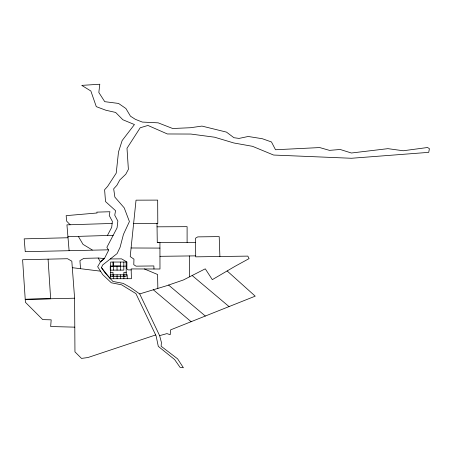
<?xml version="1.0" encoding="UTF-8"?>
<svg xmlns="http://www.w3.org/2000/svg" width="452" height="452" viewBox="0 0 452 452"><rect width="100%" height="100%" fill="white"/><g stroke="black" fill="none" stroke-linecap="round" stroke-linejoin="round"><path stroke-width="0.68" d="M187.1 242.436L187.1 226.667L157.042 226.819L157.002 223.328M70.111 224.746L66.625 221.107L66.167 215.644L97.056 212.994L96.818 212.141L109.921 211.734L109.231 215.491L112.378 221.429L111.689 227.311L107.412 235.486M101.457 267.618L102.655 264.991L117.079 253.606L120.091 247.261L123.447 234.39L129.413 221.559L124.21 207.847L114.87 197.117L113.678 188.84L116.898 185.297L119.808 179.947L125.78 174.229L128.385 169.359L127.001 148.262L140.182 127.786L147.945 125.441L167.376 133.967L190.874 134.052L214.576 137.205L233.859 142.979L252.465 146.307L273.596 155.042L351.453 158.268L428.733 152.358L429.4 148.674L427.564 147.505L403.24 150.759L387.912 148.657L351.379 153.008L340.203 149.482L329.474 150.369L319.694 147.567L275.522 149.748L271.471 141.962L262.324 138.724L248.176 136.481L239.057 138.414L233.933 137.707L226.463 132.108L201.931 126.085L190.569 127.718L172.698 128.509L158.177 122.842L142.318 122.074L135.374 119.339L130.47 116.198L125.888 108.497L118.548 103.44L104.745 101.672L98.83 92.49L99.802 84.236L81.75 85.377L90.863 91.01L96.287 106.649L105.892 110.248L115.644 112.441L122.859 119.752L134.447 124.554L122.142 140.561L118.497 151.968L116.215 173.156L107.616 186.405L104.598 189.755L105.531 201.569L115.571 210.694L114.74 215.186L117.859 221.068L117.062 227.876L106.881 247.323L108.621 250.272L104.457 258.431L100.395 261.928L97.66 266.753L102.734 274.618L111.333 282.794L121.633 284.816L135.916 293.602L156.093 335.881L158.296 346.373L174.613 359.538L180.02 367.301L183.399 367.764L177.591 358.82L161.138 346.243L161.392 342.35L159.618 335.638L139.691 293.919L130.368 287.404L123.176 283.37L112.887 281.443L104.807 272.562L101.457 267.618L110.322 278.743L131.402 278.703L131.159 268.929L159.98 269.013L159.929 242.509L157.273 242.521L157.042 226.819M155.657 334.966L87.959 357.526L81.501 358.413L74.953 351.865L74.603 298.207L71.823 261.183L67.534 258.719L22.6 259.73L25.425 302.309L42.725 319.62L51.178 319.835L50.664 326.53L74.795 327.152M139.691 293.919L166.392 285.817L183.422 279.957L205.27 268.821L212.321 279.647L234.876 266.403L249.075 258.612L247.832 256.114L195.716 256.843L195.53 238.187L197.767 236.882L219.197 236.599L219.898 256.504M159.618 335.638L166.924 333.61L170.195 334.717L170.596 329.875L255.222 296.156L227.147 270.968M112.141 223.457L66.941 224.847L69.094 250.572M67.93 236.695L113.175 235.306M68.02 237.746L24.176 238.848L25.25 251.674L108.356 249.82M98.197 258.024L100.395 261.928L104.367 258.51L98.197 258.024L83.863 258.352L79.925 260.635L80.529 268.703M74.603 298.207L25.216 299.32L50.652 298.749L48.076 259.16M159.957 256.324L195.665 255.866M110.282 258.968L121.52 258.855L126.916 261.934L126.854 268.912L128.131 269.895L131.182 269.906M133.628 223.441L157.793 223.328L157.675 200.106L136.029 200.163L130.204 256.583L133.956 259.16L133.775 264.702L136.024 266.16L153.855 265.945L153.979 268.996M157.273 242.521L195.558 242.413M110.667 266.155L112.989 266.149L112.966 262.064M126.159 266.126L123.837 266.132L123.814 262.041M110.7 272.42L113.023 272.415L113.045 276.5M126.193 272.392L123.871 272.392L123.893 276.483M131.091 247.984L159.94 248.091M72.309 267.691L100.508 271.166M144.386 268.968L157.578 274.494L157.85 288.41M92.298 249.984L83.015 244.351L78.326 236.379M192.151 275.511L229.045 306.586M168.596 285.059L205.315 316.038M153.324 289.783L191.117 321.7M189.315 255.951L189.631 276.793M127.272 278.714L127.249 274.799L110.299 274.827L110.322 278.743M123.859 274.805L123.882 278.72M120.401 262.047L120.424 265.962L113.644 265.974L113.621 262.058M120.424 266.194L120.447 270.11M120.469 274.81L120.492 278.726M117.034 266.205L117.057 270.115M117.079 274.816L117.102 278.731M113.644 266.211L113.667 270.126M113.689 274.822L113.712 278.737M126.136 262.036L110.644 262.064L110.723 276.505L126.215 276.477L126.136 262.036M123.814 266.188L110.254 266.217L110.271 270.132L123.837 270.104L123.814 266.188"/></g></svg>
